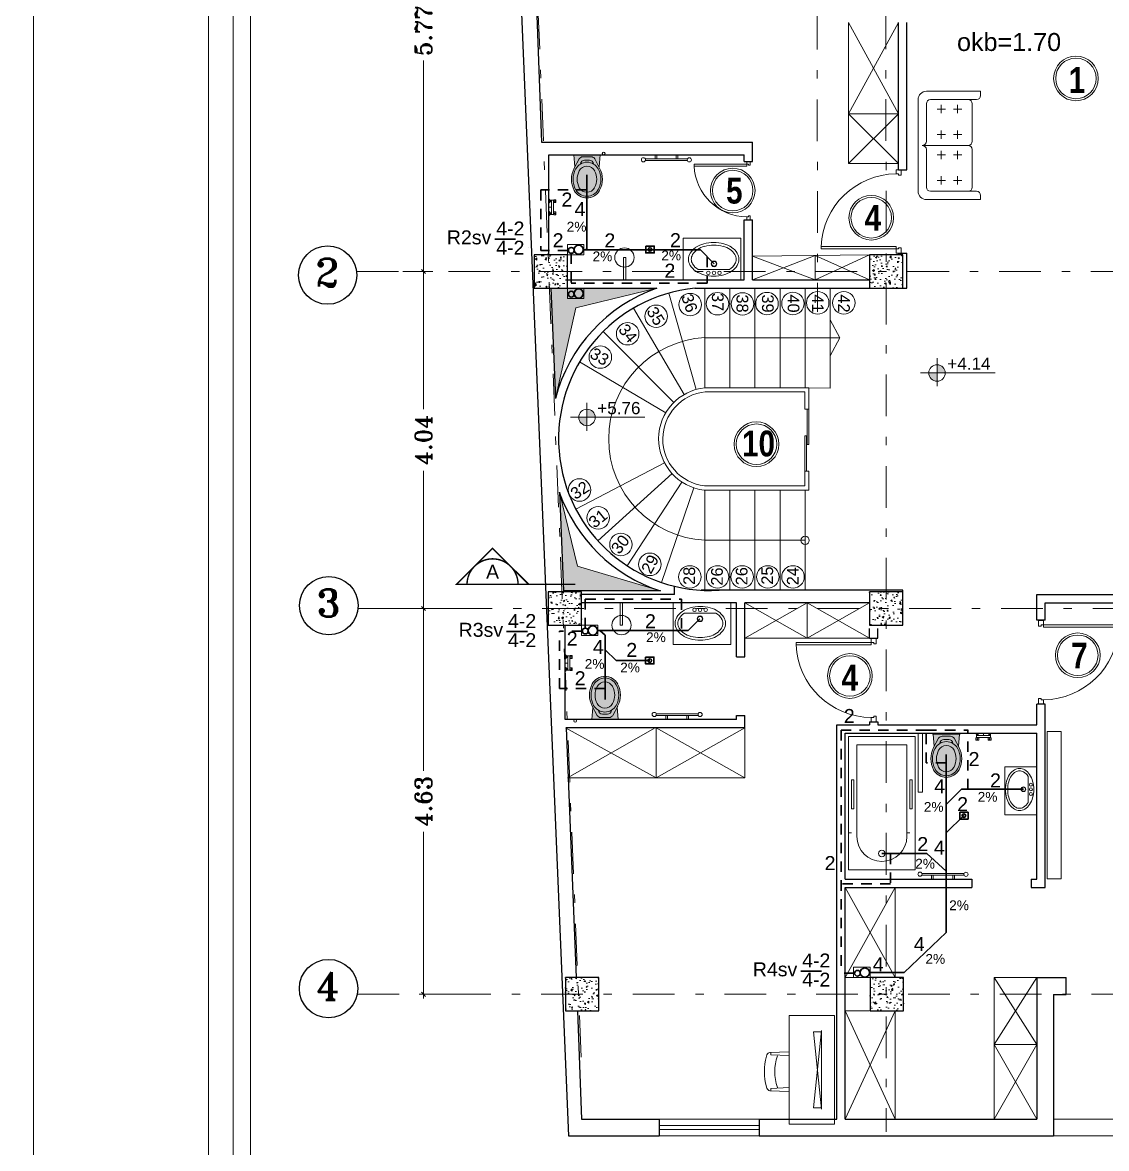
# Model space of a CAD drawing. Header units: inches. Extents: x 0 to 535, y -174 to 989.
# Drawn here: x 402.07 to 415.07, y -14.47 to -0.97 of the extents above; entities that cross this region are included whole.
import ezdxf
from ezdxf.enums import TextEntityAlignment as Align

# ---------------------------------------------------------------- set-up
doc = ezdxf.new("R2010")
doc.units = ezdxf.units.IN
doc.header["$MEASUREMENT"] = 0
for name, pattern in [('DASHDOT', [1, 0.5, -0.25, 0, -0.25]), ('DASHDOT2', [0.5, 0.25, -0.125, 0, -0.125]), ('HIDDEN2', [0.1875, 0.125, -0.0625])]:
    doc.linetypes.add(name, pattern=pattern)
for name, color, linetype, lineweight in [('1', 1, 'Continuous', 9), ('AB', 1, 'DASHDOT2', 30), ('ax', 8, 'Continuous', 5), ('Bath', 7, 'Continuous', 5), ('beton sabok', 9, 'Continuous', 5), ('dimension', 21, 'Continuous', 9), ('door', 1, 'Continuous', 5), ('FAZELAB', 1, 'Continuous', 30), ('FER', 20, 'Continuous', 9), ('font', 253, 'Continuous', 9), ('FUR', 252, 'Continuous', 5), ('Furniture', 175, 'Continuous', 5), ('kadr02$0$AEOCLG', 4, 'Continuous', 9), ('w.c', 7, 'Continuous', 5), ('wall', 51, 'Continuous', 25), ('window', 152, 'Continuous', 5)]:
    doc.layers.add(name, color=color, linetype=linetype, lineweight=lineweight)
doc.layers.add('nazok kari', color=43, linetype='Continuous')
doc.layers.add('Section', color=3, linetype='Continuous')
doc.styles.add('amir text b', font='swisscbo.ttf')
doc.styles.add('arial', font='arial.ttf')
doc.styles.add('ROMANT', font='romant')
doc.styles.get("Standard").update_dxf_attribs({"font": 'arial.ttf'})
doc.dimstyles.new('STANDARD$0', dxfattribs={"dimtxt": 0.2, "dimasz": 0.05, "dimexe": 0.05, "dimexo": 0.05, "dimgap": 0.05, "dimtad": 0, "dimzin": 0, "dimdsep": 46, "dimtxsty": 'ROMANT', "dimblk": 'OBLIQUE', "dimcen": 0, "dimdle": 0.05, "dimclrd": 256, "dimclre": 256, "dimclrt": 256, "dimadec": 0, "dimazin": 0, "dimtfac": 1, "dimtix": 1, "dimtofl": 0, "dimtmove": 1, "dimatfit": 3, "dimldrblk": 'OBLIQUE', "dimfxl": 1, "dimtolj": 1, "dimtzin": 0, "dimlwd": -1, "dimlwe": -1, "dimarcsym": 1})

# ---------------------------------------------------------------- blocks, each defined once
blk = doc.blocks.new('sofa26')
at = {"layer": 'Furniture'}
for p, q in [((-0.6, 0.55), (-0.6, -0.1)), ((0.6, 0.65), (-0.5, 0.65)), ((-0.45, 0.55), (0, 0.55)), ((0.05, 0.05), (0.05, 0.6)), ((0.1, 0.55), (0.55, 0.55)), ((0.7, -0.1), (0.7, 0.55)), ((-0.5, -0.05), (-0.5, 0.5)), ((-0.369, 0.421), (-0.369, 0.322)), ((-0.064, 0.421), (-0.064, 0.322)), ((0.181, 0.421), (0.181, 0.322)), ((0.486, 0.421), (0.486, 0.322)), ((0.6, 0.5), (0.6, -0.05)), ((-0.419, 0.372), (-0.319, 0.372)), ((-0.113, 0.372), (-0.014, 0.372)), ((0.131, 0.372), (0.231, 0.372)), ((0.437, 0.372), (0.536, 0.372)), ((-0.419, 0.176), (-0.319, 0.176)), ((-0.369, 0.226), (-0.369, 0.127)), ((-0.113, 0.176), (-0.014, 0.176)), ((-0.064, 0.226), (-0.064, 0.127)), ((0.131, 0.176), (0.231, 0.176)), ((0.181, 0.226), (0.181, 0.127)), ((0.437, 0.176), (0.536, 0.176)), ((0.486, 0.226), (0.486, 0.127)), ((-0.45, 0), (0, 0)), ((0.1, 0), (0.55, 0)), ((-0.6, -0.1), (-0.55, -0.1)), ((0.65, -0.1), (0.7, -0.1))]:
    blk.add_line(p, q, dxfattribs=at)
for centre, radius, start, end in [((-0.5, 0.55), 0.1, 90, 180), ((-0.45, 0.5), 0.05, 90, 180), ((0, 0.6), 0.05, 270, 0), ((0.1, 0.6), 0.05, 180, 270), ((0.55, 0.5), 0.05, 0, 90), ((0.6, 0.55), 0.1, 0, 90), ((-0.45, 0.05), 0.05, 180, 270), ((0, 0.05), 0.05, 270, 0), ((0.1, 0.05), 0.05, 180, 270), ((0.55, 0.05), 0.05, 270, 0), ((-0.55, -0.05), 0.05, 270, 0), ((0.65, -0.05), 0.05, 180, 270)]:
    blk.add_arc(centre, radius, start, end, dxfattribs=at)
blk = doc.blocks.new('wc01')
at = {"layer": 'w.c'}
for p, q in [((-1.038, -0.5), (-1.038, 0)), ((-1.038, 0), (-0.347, 0)), ((-0.347, 0), (-0.347, -0.5)), ((-0.523, -0.126), (-0.9, -0.126)), ((-0.347, -0.5), (-1.038, -0.5))]:
    blk.add_line(p, q, dxfattribs=at)
for centre, radius in [((-0.781, -0.085), 0.0209), ((-0.714, -0.085), 0.0209), ((-0.647, -0.085), 0.0209), ((-0.715, -0.192), 0.0338), ((-0.715, -0.192), 0.0285)]:
    blk.add_circle(centre, radius, dxfattribs=at)
for centre, radius, start, end in [((-0.797, -0.295), 0.231, 123.8347, 148.2866), ((-0.797, -0.295), 0.199, 121.3767, 148.2866), ((-0.746, -0.372), 0.323, 105.5176, 123.8347), ((-0.712, -0.493), 0.449, 90, 105.5176), ((-0.712, -0.493), 0.449, 74.4824, 90), ((-0.678, -0.372), 0.323, 56.1653, 74.4824), ((-0.627, -0.295), 0.199, 31.7134, 58.6233), ((-0.627, -0.295), 0.231, 31.7134, 56.1653), ((-0.875, -0.247), 0.139, 148.2866, 180), ((-0.875, -0.247), 0.139, 180, 211.7134), ((-0.875, -0.247), 0.106, 148.2866, 180), ((-0.875, -0.247), 0.106, 180, 211.7134), ((-0.548, -0.247), 0.106, 360, 31.7134), ((-0.548, -0.247), 0.106, 328.2866, 0), ((-0.548, -0.247), 0.139, 360, 31.7134), ((-0.548, -0.247), 0.139, 328.2866, 360), ((-0.797, -0.198), 0.231, 211.7134, 236.1653), ((-0.797, -0.198), 0.199, 211.7134, 236.1653), ((-0.746, -0.122), 0.323, 236.1653, 254.4824), ((-0.746, -0.122), 0.291, 236.1653, 254.4824), ((-0.712, 0), 0.417, 254.4824, 270), ((-0.712, 0), 0.417, 270, 285.5176), ((-0.678, -0.122), 0.291, 285.5176, 303.8347), ((-0.678, -0.122), 0.323, 285.5176, 303.8347), ((-0.627, -0.198), 0.199, 303.8347, 328.2866), ((-0.627, -0.198), 0.231, 303.8347, 328.2866), ((-0.712, 0), 0.449, 254.4824, 270), ((-0.712, 0), 0.449, 270, 285.5176)]:
    blk.add_arc(centre, radius, start, end, dxfattribs=at)
blk = doc.blocks.new('we')
at = {"layer": 'Furniture', "true_color": 0xdbd2bd}
h = blk.add_hatch(color=254, dxfattribs=at)
h.dxf.hatch_style = 2
h.paths.add_polyline_path([(126.415, -299.619, 0.250522), (126.149, -299.619), (126.037, -299.678, 0.276719), (126.012, -299.72), (126.012, -299.822, 0.276719), (126.036, -299.864), (126.148, -299.924, 0.250522), (126.414, -299.924, 0.599332)])
h.paths.add_polyline_path([(126.157, -299.906, 0.250522), (126.405, -299.907, 0.599332), (126.405, -299.636, 0.250522), (126.158, -299.636, 0.599332)], flags=16)
h.paths.add_polyline_path([(126.382, -299.864, -0.250522), (126.18, -299.864, -0.599332), (126.18, -299.679, -0.250522), (126.383, -299.679, -0.599332)], flags=0)
h.paths.add_polyline_path([(126.18, -299.679, 0.599332), (126.18, -299.864, 0.250522), (126.382, -299.864, 0.599332), (126.383, -299.679, 0.250522)], flags=0)
h.paths.add_polyline_path([(126.012, -299.822), (126.012, -299.72, -0.276719), (126.037, -299.678), (126.134, -299.626), (125.989, -299.612), (125.988, -299.93), (126.134, -299.916), (126.036, -299.864, -0.276719)])
edge = h.paths.add_edge_path()
edge.add_line((125.988, -299.599), (125.988, -299.935))
edge.add_line((125.988, -299.935), (125.989, -299.606))
edge.add_arc((125.94, -299.606), 0.0484, 359.8872, 368.2762)
h = blk.add_hatch(color=254, dxfattribs=at)
h.dxf.hatch_style = 2
h.paths.add_polyline_path([(126.157, -299.906, 0.250522), (126.405, -299.907, 0.599332), (126.405, -299.636, 0.250522), (126.158, -299.636, 0.599332)])
h.paths.add_polyline_path([(126.18, -299.679, -0.250522), (126.383, -299.679, -0.599332), (126.382, -299.864, -0.250522), (126.18, -299.864, -0.599332)], flags=16)
h.paths.add_polyline_path([(126.18, -299.679, 0.599332), (126.18, -299.864, 0.250522), (126.382, -299.864, 0.599332), (126.383, -299.679, 0.250522)], flags=16)
at = {"layer": 'Furniture'}
for p, q in [((125.988, -299.936), (125.989, -299.606)), ((126.134, -299.626), (125.989, -299.612)), ((126.037, -299.678), (126.149, -299.619)), ((126.012, -299.822), (126.012, -299.72)), ((126.051, -299.8), (126.051, -299.742)), ((126.134, -299.916), (125.988, -299.93)), ((126.036, -299.864), (126.148, -299.924))]:
    blk.add_line(p, q, dxfattribs=at)
for centre, radius, start, end in [((126.23, -299.771), 0.153, 118.016, 241.7584), ((126.281, -299.868), 0.282, 61.7584, 118.016), ((126.281, -299.868), 0.263, 61.7584, 118.016), ((126.281, -299.868), 0.214, 61.7584, 118.016), ((126.333, -299.772), 0.153, 298.016, 61.7584), ((126.333, -299.772), 0.173, 298.016, 61.7584), ((126.059, -299.72), 0.0469, 118.016, 179.8872), ((126.1, -299.742), 0.0484, 92.8645, 179.8872), ((126.23, -299.771), 0.105, 118.016, 241.7584), ((126.333, -299.772), 0.105, 298.016, 61.7584), ((126.059, -299.822), 0.0469, 179.8872, 241.7584), ((126.1, -299.8), 0.0484, 179.8872, 266.9099), ((126.282, -299.675), 0.282, 241.7584, 298.016), ((126.282, -299.675), 0.263, 241.7584, 298.016), ((126.282, -299.675), 0.214, 241.7584, 298.016)]:
    blk.add_arc(centre, radius, start, end, dxfattribs=at)
blk = doc.blocks.new('wqw')
at = {"layer": 'Furniture'}
for p, q in [((158.442, 123.704), (158.425, 123.699)), ((158.81, 123.704), (158.826, 123.699)), ((158.397, 123.663), (158.387, 123.431)), ((158.423, 123.651), (158.399, 123.651)), ((158.424, 123.65), (158.434, 123.431)), ((158.828, 123.65), (158.818, 123.431)), ((158.829, 123.651), (158.856, 123.651)), ((158.855, 123.663), (158.865, 123.431)), ((157.997, 123.431), (157.997, 122.889)), ((159.299, 123.431), (157.997, 123.431)), ((159.299, 123.431), (159.299, 122.889)), ((159.299, 122.889), (157.997, 122.889))]:
    blk.add_line(p, q, dxfattribs=at)
for points in [[(159.104, 123.141), (159.104, 123.046), (158.176, 123.046), (158.176, 123.046)], [(158.192, 123.141), (158.192, 123.046), (159.12, 123.046), (159.12, 123.046)]]:
    blk.add_lwpolyline(points, close=True, dxfattribs=at)
for centre, radius, start, end in [((158.437, 123.661), 0.0398, 106.4199, 177.4596), ((158.626, 123.041), 0.688, 74.4748, 105.5252), ((158.815, 123.661), 0.0398, 2.5404, 73.5801), ((158.423, 123.65), 0.000994, 2.5404, 90), ((158.626, 123.006), 0.598, 71.5812, 108.4188), ((158.829, 123.65), 0.000994, 90, 177.4596)]:
    blk.add_arc(centre, radius, start, end, dxfattribs=at)
blk = doc.blocks.new('DR_D01')
for p, q in [((-0.45, 0.93), (-0.42, 0.93)), ((-0.45, 0.03), (-0.45, 0.93)), ((-0.42, 0.03), (-0.42, 0.93)), ((-0.5, 0.03), (-0.42, 0.03)), ((-0.5, 0.03), (-0.5, -0.03)), ((-0.45, 0.03), (-0.45, 0)), ((-0.45, 0), (-0.435, 0)), ((-0.435, 0), (-0.435, -0.03)), ((0.435, 0), (0.435, -0.03)), ((0.45, 0), (0.435, 0)), ((0.45, 0.03), (0.45, 0)), ((0.5, 0.03), (0.45, 0.03)), ((0.5, -0.03), (0.5, 0.03)), ((-0.435, -0.03), (-0.5, -0.03)), ((0.435, -0.03), (0.5, -0.03))]:
    blk.add_line(p, q)
blk.add_arc((-0.46, 0.021), 0.91, 0.5915, 87.4664)
blk = doc.blocks.new('WD_WIN4')
for p, q in [((-0.5, 0.5), (0.5, 0.5)), ((-0.5, 0.12), (0.5, 0.12)), ((-0.5, -0.12), (0.5, -0.12)), ((-0.5, -0.5), (0.5, -0.5))]:
    blk.add_line(p, q)
blk = doc.blocks.new('nx')
at = {"layer": 'FUR'}
for p, q in [((928.105, 733.08), (928.61, 733.08)), ((928.105, 733.06), (928.609, 733.06)), ((928.221, 733.13), (928.221, 733.08)), ((928.241, 733.13), (928.241, 733.08)), ((928.474, 733.13), (928.474, 733.08)), ((928.494, 733.13), (928.494, 733.08))]:
    blk.add_line(p, q, dxfattribs=at)
for centre in [(928.082, 733.07), (928.632, 733.069)]:
    blk.add_circle(centre, 0.025, dxfattribs=at)
blk = doc.blocks.new('bath14')
at = {"layer": 'Bath'}
for p, q in [((-1.6, 0), (-1.6, -0.8)), ((0, 0), (-1.6, 0)), ((0, 0), (0, -0.8)), ((-0.1, -0.1), (-1.2, -0.1)), ((-0.87, -0.065), (-0.87, -0.035)), ((-0.52, -0.035), (-0.87, -0.035)), ((-0.52, -0.065), (-0.87, -0.065)), ((-0.52, -0.065), (-0.52, -0.035)), ((-0.1, -0.1), (-0.1, -0.7)), ((0, -0.8), (-1.6, -0.8)), ((-0.1, -0.7), (-1.2, -0.7)), ((-0.52, -0.735), (-0.87, -0.735)), ((-0.87, -0.735), (-0.87, -0.765)), ((-0.52, -0.765), (-0.87, -0.765)), ((-0.52, -0.735), (-0.52, -0.765))]:
    blk.add_line(p, q, dxfattribs=at)
blk.add_circle((-1.405, -0.4), 0.04, dxfattribs=at)
blk.add_arc((-1.2, -0.4), 0.3, 90, 270, dxfattribs=at)
blk = doc.blocks.new('A$C7BB53FAB')
at = {"layer": 'FER'}
for p, q in [((-0.065, 0.151), (-0.079, 0.156)), ((-0.079, 0.141), (-0.065, 0.146)), ((-0.049, 0.157), (-0.052, 0.157)), ((-0.049, 0.14), (-0.052, 0.14)), ((-0.022, 0.157), (-0.024, 0.157)), ((-0.022, 0.142), (-0.024, 0.142)), ((-0.022, 0.141), (-0.022, 0.159)), ((-0.01, 0.16), (-0.02, 0.16)), ((-0.01, 0.155), (-0.02, 0.155)), ((-0.01, 0.145), (-0.02, 0.145)), ((-0.01, 0.14), (-0.02, 0.14)), ((-0.009, 0.157), (-0.002, 0.171)), ((-0.009, 0.141), (-0.009, 0.159)), ((-0.009, 0.142), (-0.002, 0.129)), ((0, 0.172), (0.005, 0.172)), ((0, 0.127), (0, 0.172)), ((-0.079, 0.009), (-0.065, 0.004)), ((-0.049, 0.01), (-0.052, 0.01)), ((-0.024, 0.075), (0.005, 0.075)), ((-0.022, 0.007), (-0.024, 0.007)), ((-0.022, 0.009), (-0.022, -0.009)), ((-0.01, 0.01), (-0.02, 0.01)), ((-0.01, 0.005), (-0.02, 0.005)), ((-0.009, 0.007), (-0.002, 0.021)), ((-0.009, 0.009), (-0.009, -0.009)), ((0, 0.127), (0.005, 0.127)), ((0, 0.023), (0.005, 0.023)), ((0, 0.023), (0, -0.023)), ((-0.065, -0.001), (-0.079, -0.006)), ((-0.049, -0.007), (-0.052, -0.007)), ((-0.022, -0.007), (-0.024, -0.007)), ((-0.01, -0.005), (-0.02, -0.005)), ((-0.01, -0.01), (-0.02, -0.01)), ((-0.009, -0.007), (-0.002, -0.021)), ((0, -0.023), (0.005, -0.023))]:
    blk.add_line(p, q, dxfattribs=at)
for points in [[(-0.053, 0.166, -0.414214), (-0.052, 0.165), (-0.052, 0.132, -0.414214), (-0.053, 0.131), (-0.078, 0.131, -0.414214), (-0.079, 0.132), (-0.079, 0.165, -0.414214), (-0.078, 0.166)], [(-0.024, 0.159, 0.414214), (-0.025, 0.16), (-0.048, 0.16, 0.414214), (-0.049, 0.159), (-0.049, -0.009, 0.414214), (-0.048, -0.01), (-0.025, -0.01, 0.414214), (-0.024, -0.009)], [(-0.078, 0.019), (-0.053, 0.019, -0.414214), (-0.052, 0.017), (-0.052, -0.015, -0.414214), (-0.053, -0.016), (-0.078, -0.016, -0.414214), (-0.079, -0.015), (-0.079, 0.017, -0.414214)]]:
    blk.add_lwpolyline(points, format="xyb", close=True, dxfattribs=at)
for centre, radius, start, end in [((-0.066, 0.149), 0.0025, 290.556, 69.444), ((-0.02, 0.159), 0.00125, 90, 180), ((-0.02, 0.156), 0.00125, 180, 270), ((-0.02, 0.154), 0.00125, 90, 180), ((-0.02, 0.146), 0.00125, 180, 270), ((-0.02, 0.144), 0.00125, 90, 180), ((-0.02, 0.141), 0.00125, 180, 270), ((-0.01, 0.159), 0.00125, 0, 90), ((-0.01, 0.156), 0.00125, 270, 0), ((-0.01, 0.154), 0.00125, 0, 90), ((-0.01, 0.146), 0.00125, 270, 0), ((-0.01, 0.144), 0.00125, 0, 90), ((-0.01, 0.141), 0.00125, 270, 0), ((0, 0.17), 0.0025, 90, 153.4349), ((-0.066, 0.001), 0.0025, 290.556, 69.444), ((-0.02, 0.009), 0.00125, 90, 180), ((-0.02, 0.006), 0.00125, 180, 270), ((-0.02, 0.004), 0.00125, 90, 180), ((-0.01, 0.009), 0.00125, 0, 90), ((-0.01, 0.006), 0.00125, 270, 0), ((-0.01, 0.004), 0.00125, 0, 90), ((0, 0.13), 0.0025, 206.5651, 270), ((0, 0.02), 0.0025, 90, 153.4349), ((-0.02, -0.004), 0.00125, 180, 270), ((-0.02, -0.006), 0.00125, 90, 180), ((-0.02, -0.009), 0.00125, 180, 270), ((-0.01, -0.004), 0.00125, 270, 0), ((-0.01, -0.006), 0.00125, 0, 90), ((-0.01, -0.009), 0.00125, 270, 0), ((0, -0.02), 0.0025, 206.5651, 270)]:
    blk.add_arc(centre, radius, start, end, dxfattribs=at)
blk = doc.blocks.new('wc011')
at = {"layer": 'w.c'}
for p, q in [((-1.038, -0.457), (-1.038, 0)), ((-1.038, 0), (-0.347, 0)), ((-0.347, 0), (-0.347, -0.457)), ((-0.523, -0.126), (-0.9, -0.126)), ((-0.347, -0.457), (-1.038, -0.457))]:
    blk.add_line(p, q, dxfattribs=at)
for centre, radius in [((-0.781, -0.085), 0.0209), ((-0.715, -0.192), 0.0338), ((-0.714, -0.085), 0.0209), ((-0.647, -0.085), 0.0209), ((-0.715, -0.192), 0.0285)]:
    blk.add_circle(centre, radius, dxfattribs=at)
for centre, radius, start, end in [((-0.797, -0.295), 0.231, 123.8347, 148.2866), ((-0.797, -0.295), 0.199, 121.3767, 148.2866), ((-0.746, -0.372), 0.323, 105.5176, 123.8347), ((-0.712, -0.493), 0.449, 90, 105.5176), ((-0.712, -0.493), 0.449, 74.4824, 90), ((-0.678, -0.372), 0.323, 56.1653, 74.4824), ((-0.627, -0.295), 0.199, 31.7134, 58.6233), ((-0.627, -0.295), 0.231, 31.7134, 56.1653), ((-0.875, -0.247), 0.139, 148.2866, 180), ((-0.875, -0.247), 0.139, 180, 211.7134), ((-0.797, -0.198), 0.231, 211.7134, 236.1653), ((-0.875, -0.247), 0.106, 148.2866, 180), ((-0.875, -0.247), 0.106, 180, 211.7134), ((-0.797, -0.198), 0.199, 211.7134, 236.1653), ((-0.627, -0.198), 0.199, 303.8347, 328.2866), ((-0.627, -0.198), 0.231, 303.8347, 328.2866), ((-0.548, -0.247), 0.106, 360, 31.7134), ((-0.548, -0.247), 0.106, 328.2866, 0), ((-0.548, -0.247), 0.139, 360, 31.7134), ((-0.548, -0.247), 0.139, 328.2866, 360), ((-0.746, -0.122), 0.323, 236.1653, 254.4824), ((-0.746, -0.122), 0.291, 236.1653, 254.4824), ((-0.712, 0), 0.449, 254.4824, 270), ((-0.712, 0), 0.417, 254.4824, 270), ((-0.712, 0), 0.417, 270, 285.5176), ((-0.712, 0), 0.449, 270, 285.5176), ((-0.678, -0.122), 0.291, 285.5176, 303.8347), ((-0.678, -0.122), 0.323, 285.5176, 303.8347)]:
    blk.add_arc(centre, radius, start, end, dxfattribs=at)
blk = doc.blocks.new('beton')
at = {"layer": 'beton sabok'}
h = blk.add_hatch(dxfattribs=at)
h.set_pattern_fill('AR-CONC', color=256, scale=0.022857, angle=45)
h.set_pattern_definition([(95, (46.01481, 18.04323), (0.126069028, 0.105784475), [0.017142857, -0.18857143]), (40, (46.01481, 18.04323), (-0.14399821, 0.099147006), [0.013714286, -0.150857143]), (145.451444, (46.02532, 18.05205), (-0.01792918, 0.20493148), [0.014569187, -0.160261054]), (91.1842, (45.98248, 18.07555), (0.1992442, 0.14574029), [0.02571429, -0.28285714]), (141.635635, (45.9991, 18.0877), (-0.00637716, 0.30850552), [0.02185379, -0.24039172]), (36.184164, (45.98248, 18.07555), (-0.00637716, 0.30850552), [0.02057143, -0.22628571]), (66, (46.00673, 18.08364), (0.161547788, 0.03140171), [0.017142857, -0.18857143]), (11, (46.00673, 18.08364), (-0.07787625, 0.156527642), [0.013714286, -0.150857143]), (116.451445, (46.02019, 18.08625), (0.083671537, 0.18792935), [0.014569186, -0.160261054]), (82.5, (46.01481, 18.04323), (-0.0518384424, 0.055769101), [0, -0.149028571, 0, -0.153142857, 0, -0.151428571]), (52.5, (46.01481, 18.04323), (-0.021228101, 0.106265017), [0, -0.087314286, 0, -0.1456, 0, -0.057714286]), (12.5, (45.97877, 18.00719), (0.0899241525, 0.082633317), [0, -0.057142857, 0, -0.178285714, 0, -0.236571429]), (2.5, (45.9626, 17.99103), (0.07807771, 0.110436527), [0, -0.074285714, 0, -0.1184, 0, -0.168])])
h.paths.add_polyline_path([(326.844, 567.847), (327.244, 567.847), (327.244, 568.247), (326.844, 568.247)])
at = {"layer": 'wall'}
blk.add_lwpolyline([(327.244, 568.247), (327.244, 567.847), (326.844, 567.847), (326.844, 568.247)], close=True, dxfattribs=at)
blk = doc.blocks.new('_Oblique')
at = {"color": 0, "linetype": 'ByBlock', "lineweight": -2}
blk.add_line((-0.5, -0.5), (0.5, 0.5), dxfattribs=at)
blk = doc.blocks.new('*D167')
at = {"layer": 'Defpoints', "color": 0, "transparency": 16777216}
for p in [(32.954, 38.09), (32.763, 32.316), (32.926, 32.316)]:
    blk.add_point(p, dxfattribs=at)
at = {"layer": 'dimension', "transparency": 16777216}
for p, q in [((32.904, 38.09), (32.713, 38.09)), ((32.763, 38.14), (32.763, 35.563)), ((32.763, 32.266), (32.763, 34.844)), ((32.876, 32.316), (32.713, 32.316))]:
    blk.add_line(p, q, dxfattribs=at)
at = {"layer": 'dimension', "transparency": 16777216, "xscale": 0.05, "yscale": 0.05, "zscale": 0.05}
for p, rotation in [((32.763, 38.09), 90), ((32.763, 32.316), 270)]:
    blk.add_blockref('_Oblique', p, dxfattribs=dict(at, rotation=rotation))
at = {"layer": 'dimension', "transparency": 16777216, "insert": (32.763, 35.203), "char_height": 0.2, "attachment_point": 5, "rotation": 90, "style": 'ROMANT'}
blk.add_mtext('\\A1;5.77', dxfattribs=at)
blk = doc.blocks.new('*D168')
at = {"layer": 'Defpoints', "color": 0, "transparency": 16777216}
for p in [(32.467, 32.316), (32.406, 28.274), (32.763, 28.274)]:
    blk.add_point(p, dxfattribs=at)
at = {"layer": 'dimension', "transparency": 16777216}
for p, q in [((32.517, 32.316), (32.813, 32.316)), ((32.763, 32.366), (32.763, 30.664)), ((32.763, 28.224), (32.763, 29.926)), ((32.456, 28.274), (32.813, 28.274))]:
    blk.add_line(p, q, dxfattribs=at)
at = {"layer": 'dimension', "transparency": 16777216, "xscale": 0.05, "yscale": 0.05, "zscale": 0.05}
for p, rotation in [((32.763, 32.316), 90), ((32.763, 28.274), 270)]:
    blk.add_blockref('_Oblique', p, dxfattribs=dict(at, rotation=rotation))
at = {"layer": 'dimension', "transparency": 16777216, "insert": (32.763, 30.295), "char_height": 0.2, "attachment_point": 5, "rotation": 90, "style": 'ROMANT'}
blk.add_mtext('\\A1;4.04', dxfattribs=at)
blk = doc.blocks.new('*D169')
at = {"layer": 'Defpoints', "color": 0, "transparency": 16777216}
for p in [(33.172, 28.274), (32.763, 23.647), (33.172, 23.647)]:
    blk.add_point(p, dxfattribs=at)
at = {"layer": 'dimension', "transparency": 16777216}
for p, q in [((33.122, 28.274), (32.713, 28.274)), ((32.763, 28.324), (32.763, 26.325)), ((32.763, 23.597), (32.763, 25.596)), ((33.122, 23.647), (32.713, 23.647))]:
    blk.add_line(p, q, dxfattribs=at)
at = {"layer": 'dimension', "transparency": 16777216, "xscale": 0.05, "yscale": 0.05, "zscale": 0.05}
for p, rotation in [((32.763, 28.274), 90), ((32.763, 23.647), 270)]:
    blk.add_blockref('_Oblique', p, dxfattribs=dict(at, rotation=rotation))
at = {"layer": 'dimension', "transparency": 16777216, "insert": (32.763, 25.961), "char_height": 0.2, "attachment_point": 5, "rotation": 90, "style": 'ROMANT'}
blk.add_mtext('\\A1;4.63', dxfattribs=at)
blk = doc.blocks.new('fgh')
at = {"layer": 'ax', "color": 67, "linetype": 'DASHDOT', "true_color": 0x727430}
for p, q in [((33.955, 39.879), (34.66, 22.701)), ((37.48, 39.879), (37.486, 31.832)), ((38.306, 39.881), (38.311, 21.997)), ((31.964, 32.316), (46.654, 32.316)), ((31.987, 28.274), (46.207, 28.274)), ((31.972, 23.647), (46.6, 23.647))]:
    blk.add_line(p, q, dxfattribs=at)
at = {"layer": 'dimension', "lineweight": -3}
for centre in [(31.614, 32.272), (31.628, 28.308), (31.625, 23.715)]:
    blk.add_circle(centre, 0.35, dxfattribs=at)
at = {"xscale": -1}
for p in [(361.334, -535.73), (365.352, -535.731), (361.503, -539.773), (365.353, -539.773), (361.709, -544.399), (365.361, -544.4)]:
    blk.add_blockref('beton', p, dxfattribs=at)
at = {"layer": 'dimension', "lineweight": -3, "style": 'ROMANT'}
for s, p in [('2', (31.466, 32.136)), ('3', (31.48, 28.172)), ('4', (31.476, 23.579))]:
    blk.add_text(s, height=0.334, dxfattribs=at).set_placement(p)
at = {"layer": 'dimension'}
for base, p1, p2, picture, middle in [((32.763, 32.316), (32.954, 38.09), (32.926, 32.316), '*D167', (32.763, 35.203)), ((32.763, 28.274), (32.467, 32.316), (32.406, 28.274), '*D168', (32.763, 30.295)), ((32.763, 23.647), (33.172, 28.274), (33.172, 23.647), '*D169', (32.763, 25.961))]:
    dim = blk.add_linear_dim(base=base, p1=p1, p2=p2, angle=90, dimstyle='STANDARD$0', dxfattribs=at)
    dim.commit()
    dim.dimension.update_dxf_attribs({"geometry": picture, "text_midpoint": middle})

msp = doc.modelspace()

# ---------------------------------------------------------------- hatches: boundary and pattern name
at = {"layer": '1'}
h = msp.add_hatch(color=256, dxfattribs=at)
h.dxf.hatch_style = 1
h.paths.add_polyline_path([(409.678, -4.156), (408.411, -4.156), (408.465, -5.466), (408.706, -4.39)])
h = msp.add_hatch(color=256, dxfattribs=at)
h.dxf.hatch_style = 1
h.paths.add_polyline_path([(408.726, -7.491), (408.657, -7.208), (408.537, -7.208), (408.56, -7.787), (409.72, -7.787)])
h.paths.add_polyline_path([(408.512, -6.617), (408.537, -7.208), (408.657, -7.208)])
at = {"layer": 'font'}
h = msp.add_hatch(color=256, dxfattribs=at)
h.dxf.hatch_style = 1
h.paths.add_polyline_path([(413.136, -5.171, 0.413571), (413.035, -5.074), (413.035, -5.171)])
h.paths.add_polyline_path([(413.035, -5.272), (413.035, -5.171), (412.938, -5.171, 0.004741), (412.938, -5.173, 0.409311)])
h = msp.add_hatch(color=256, dxfattribs=at)
h.dxf.hatch_style = 1
h.paths.add_polyline_path([(408.939, -5.704, 0.413571), (408.838, -5.607), (408.838, -5.704)])
h.paths.add_polyline_path([(408.838, -5.805), (408.838, -5.704), (408.741, -5.704, 0.004741), (408.741, -5.706, 0.409311)])

# ---------------------------------------------------------------- linework, layer by layer
at = {"layer": '1'}
for p, q in [((409.678, -4.156), (408.706, -4.39)), ((408.706, -4.39), (408.462, -5.478)), ((408.509, -6.602), (408.726, -7.491)), ((408.726, -7.491), (409.72, -7.787))]:
    msp.add_line(p, q, dxfattribs=at)
for points in [[(412.336, -24.327), (425.043, -24.327), (425.043, 4.849), (404.599, 4.849), (404.599, -24.327), (412.336, -24.327)], [(424.838, -22.616), (424.838, 4.644), (404.805, 4.644), (404.805, -22.616)]]:
    msp.add_lwpolyline(points, dxfattribs=at)
at = {"layer": 'AB', "color": 1, "linetype": 'DASHDOT2', "lineweight": 30}
for p, q in [((407.735, -3.568), (408.087, -3.568)), ((407.877, -8.275), (408.228, -8.275)), ((411.403, -12.347), (411.755, -12.347))]:
    msp.add_line(p, q, dxfattribs=at)
at = {"layer": 'AB', "color": 1, "linetype": 'Continuous', "lineweight": 30}
for points in [[(409.545, -3.651), (409.646, -3.651), (409.646, -3.733), (409.545, -3.733)], [(409.542, -8.581), (409.643, -8.581), (409.643, -8.663), (409.542, -8.663)], [(413.309, -10.441), (413.409, -10.441), (413.409, -10.523), (413.309, -10.523)]]:
    msp.add_lwpolyline(points, close=True, dxfattribs=at)
for centre in [(409.595, -3.692), (409.593, -8.622), (413.359, -10.482)]:
    msp.add_circle(centre, 0.0217, dxfattribs=at)
at = {"layer": 'Bath'}
for p, q in [((412.01, -10.69), (411.98, -10.69)), ((412.68, -10.69), (412.71, -10.69))]:
    msp.add_line(p, q, dxfattribs=at)
at = {"layer": 'dimension'}
for p, q in [((410.256, -5.35), (411.501, -5.35)), ((410.256, -5.4), (411.451, -5.4)), ((411.451, -5.4), (411.451, -5.606)), ((411.501, -5.35), (411.501, -5.606)), ((411.451, -5.606), (411.501, -5.606)), ((411.451, -6.351), (411.451, -6.528)), ((411.451, -6.351), (411.501, -6.351)), ((411.501, -6.351), (411.501, -6.578)), ((410.247, -6.528), (411.451, -6.528)), ((410.247, -6.578), (411.501, -6.578))]:
    msp.add_line(p, q, dxfattribs=at)
for points in [[(411.501, -5.606), (411.481, -5.606), (411.481, -6.031), (411.501, -6.031)], [(411.471, -5.926), (411.451, -5.926), (411.451, -6.351), (411.471, -6.351)], [(412.811, -9.491), (412.861, -9.491), (412.861, -10.202), (412.811, -10.202)]]:
    msp.add_lwpolyline(points, close=True, dxfattribs=at)
for centre in [(410.076, -4.353), (410.404, -4.342), (410.704, -4.345), (410.998, -4.341), (411.309, -4.339), (411.606, -4.331), (411.92, -4.331), (409.67, -4.493), (409.328, -4.702), (409, -4.982), (408.751, -6.576), (408.975, -6.911), (409.247, -7.23), (409.594, -7.468), (410.073, -7.619), (410.406, -7.619), (410.7, -7.619), (411.008, -7.619), (411.31, -7.619)]:
    msp.add_circle(centre, 0.135, dxfattribs=at)
for radius in [0.618, 0.568]:
    msp.add_arc((410.317, -5.964), radius, 95.7288, 263.4217, dxfattribs=at)
for p in [(411.976, -2.065), (411.976, -2.66)]:
    msp.add_point(p, dxfattribs=at)
at = {"layer": 'door'}
for p, q in [((411.976, -2.66), (411.976, -0.97)), ((412.576, -2.065), (411.976, -0.97)), ((411.976, -2.065), (412.576, -0.97)), ((411.976, -2.065), (412.576, -2.065)), ((412.576, -2.66), (411.976, -2.065)), ((411.976, -2.66), (412.576, -2.065)), ((411.976, -2.66), (412.576, -2.66)), ((412.226, -3.755), (410.826, -3.77)), ((411.577, -3.762), (410.826, -4.056)), ((411.577, -4.055), (410.826, -3.77)), ((411.577, -4.055), (412.226, -3.755)), ((411.577, -3.762), (411.577, -4.055)), ((412.226, -4.055), (411.577, -3.762)), ((410.254, -4.156), (410.254, -5.353)), ((410.554, -4.156), (410.554, -5.353)), ((410.854, -4.156), (410.854, -5.353)), ((411.154, -4.152), (411.154, -5.353)), ((411.454, -4.152), (411.454, -5.353)), ((411.754, -4.152), (411.754, -5.353)), ((410.149, -5.37), (409.822, -4.216)), ((410.005, -5.431), (409.398, -4.396)), ((411.872, -4.752), (411.754, -4.536)), ((409.881, -5.527), (409.034, -4.677)), ((411.754, -4.752), (410.254, -4.752)), ((411.754, -4.752), (411.872, -4.752)), ((411.872, -4.752), (411.754, -4.968)), ((409.785, -5.65), (408.752, -5.041)), ((411.501, -5.35), (411.754, -5.353)), ((409.77, -6.251), (408.707, -6.808)), ((409.86, -6.379), (408.97, -7.185)), ((409.978, -6.481), (409.32, -7.484)), ((410.119, -6.549), (409.734, -7.686)), ((410.254, -6.578), (410.254, -7.779)), ((410.554, -6.578), (410.554, -7.779)), ((410.854, -6.578), (410.854, -7.779)), ((411.154, -6.578), (411.154, -7.779)), ((411.454, -6.578), (411.454, -7.779)), ((411.454, -7.178), (410.254, -7.178)), ((410.734, -8.355), (411.48, -7.929)), ((411.48, -8.355), (410.734, -7.929)), ((411.48, -8.355), (411.48, -7.929)), ((411.48, -7.929), (412.227, -8.355)), ((412.227, -7.929), (411.48, -8.355)), ((412.227, -8.355), (410.734, -8.355)), ((409.67, -10.029), (408.584, -9.429)), ((408.606, -10.029), (409.659, -9.429)), ((409.67, -10.029), (409.67, -9.429)), ((409.67, -9.429), (410.734, -10.029)), ((410.734, -9.429), (409.67, -10.029)), ((410.734, -9.429), (410.734, -10.029)), ((410.734, -10.029), (408.606, -10.029)), ((411.934, -12.424), (412.534, -11.345)), ((412.534, -12.424), (411.934, -11.345)), ((412.534, -12.424), (412.534, -11.345)), ((412.228, -12.424), (411.934, -12.424)), ((413.723, -12.425), (413.723, -14.124)), ((414.233, -12.425), (413.723, -12.425)), ((413.723, -13.225), (414.233, -12.425)), ((413.723, -12.425), (414.233, -13.225)), ((411.934, -12.824), (412.534, -14.124)), ((411.934, -14.124), (412.534, -12.824)), ((412.228, -12.824), (411.934, -12.824)), ((412.534, -14.124), (412.534, -12.824)), ((413.723, -13.225), (414.233, -13.225)), ((414.233, -13.225), (413.723, -14.124)), ((413.723, -13.225), (414.233, -14.124)), ((414.433, -14.124), (419.029, -14.124)), ((414.433, -14.324), (419.029, -14.324))]:
    msp.add_line(p, q, dxfattribs=at)
msp.add_circle((411.454, -7.18), 0.0508, dxfattribs=at)
msp.add_arc((410.317, -5.964), 1.217, 92.9468, 267.0532, dxfattribs=at)
at = {"layer": 'FAZELAB', "color": 1, "linetype": 'Continuous', "lineweight": 30}
for p, q in [((408.84, -2.798), (408.84, -3.681)), ((408.796, -3.694), (410.199, -3.694)), ((408.84, -3.681), (408.827, -3.694)), ((410.363, -3.865), (410.199, -3.694)), ((410.608, -3.694), (410.608, -3.694)), ((410.194, -8.12), (410.054, -8.261)), ((408.965, -8.261), (410.054, -8.261)), ((408.996, -8.261), (409.056, -8.318)), ((409.056, -9.087), (409.056, -8.318)), ((409.189, -8.622), (409.056, -8.493)), ((409.593, -8.622), (409.189, -8.622)), ((413.147, -9.747), (413.147, -11.883)), ((413.329, -10.166), (413.147, -10.347)), ((414.073, -10.166), (413.329, -10.166)), ((413.359, -10.482), (413.147, -10.689)), ((412.375, -10.937), (412.913, -10.937)), ((412.913, -10.937), (413.147, -11.149)), ((412.642, -12.364), (413.147, -11.883)), ((412.226, -12.364), (412.642, -12.364))]:
    msp.add_line(p, q, dxfattribs=at)
at = {"layer": 'FAZELAB', "color": 1, "linetype": 'HIDDEN2', "lineweight": 30}
for p, q in [((408.84, -2.978), (408.286, -2.978)), ((408.286, -2.978), (408.286, -3.702)), ((408.617, -3.702), (408.286, -3.702)), ((408.652, -3.737), (408.652, -4.094)), ((410.281, -3.779), (410.281, -4.094)), ((410.281, -4.094), (408.652, -4.094)), ((408.82, -8.234), (408.82, -7.887)), ((408.82, -7.887), (409.973, -7.887)), ((409.973, -7.887), (409.973, -8.261)), ((408.51, -8.957), (408.51, -8.268)), ((408.785, -8.268), (408.51, -8.268)), ((409.056, -8.957), (408.51, -8.957)), ((412.906, -9.457), (411.889, -9.457)), ((411.889, -9.457), (411.889, -12.372)), ((412.906, -9.85), (412.906, -9.457)), ((412.906, -9.457), (413.408, -9.457)), ((413.407, -10.166), (413.407, -9.457)), ((413.147, -9.85), (412.906, -9.85)), ((412.478, -10.937), (412.478, -11.301)), ((412.478, -11.301), (411.889, -11.301)), ((412.047, -12.372), (411.889, -12.372))]:
    msp.add_line(p, q, dxfattribs=at)
at = {"layer": 'FAZELAB', "color": 1, "linetype": 'Continuous', "lineweight": 20}
for points in [[(408.804, -3.63), (408.607, -3.63), (408.607, -3.754), (408.804, -3.754)], [(408.804, -4.156), (408.607, -4.156), (408.607, -4.28), (408.804, -4.28)], [(408.972, -8.197), (408.776, -8.197), (408.776, -8.32), (408.972, -8.32)], [(412.234, -12.3), (412.037, -12.3), (412.037, -12.424), (412.234, -12.424)]]:
    msp.add_lwpolyline(points, close=True, dxfattribs=at)
at = {"layer": 'FAZELAB', "color": 1, "linetype": 'Continuous', "lineweight": 30}
for centre, radius in [((408.741, -3.694), 0.055), ((408.652, -3.702), 0.0348), ((408.741, -4.22), 0.055), ((408.652, -4.228), 0.0348), ((408.82, -8.268), 0.0348), ((408.91, -8.261), 0.055), ((412.082, -12.372), 0.0348), ((412.171, -12.364), 0.055)]:
    msp.add_circle(centre, radius, dxfattribs=at)
at = {"layer": 'font'}
for p, q in [((413.037, -4.997), (413.037, -5.332)), ((413.732, -5.171), (412.838, -5.171)), ((408.84, -5.531), (408.84, -5.865)), ((409.535, -5.704), (408.641, -5.704))]:
    msp.add_line(p, q, dxfattribs=at)
for centre, radius in [((414.702, -1.64), 0.268), ((414.702, -1.64), 0.243), ((410.587, -2.985), 0.268), ((410.587, -2.985), 0.243), ((412.248, -3.311), 0.268), ((412.248, -3.311), 0.243), ((413.037, -5.173), 0.0988), ((408.84, -5.706), 0.0988), ((410.872, -6.027), 0.268), ((410.872, -6.027), 0.243), ((414.724, -8.559), 0.268), ((414.724, -8.559), 0.243), ((411.992, -8.807), 0.268), ((411.992, -8.807), 0.243)]:
    msp.add_circle(centre, radius, dxfattribs=at)
at = {"layer": 'FUR', "color": 7}
for centre, start, end in [((409.04, -2.54), 0, 180), ((409.04, -2.54), 180, 0), ((408.698, -9.345), 0, 180), ((408.698, -9.345), 180, 0)]:
    msp.add_arc(centre, 0.0166, start, end, dxfattribs=at)
at = {"layer": 'Furniture'}
msp.add_lwpolyline([(414.357, -9.471), (414.526, -9.471), (414.526, -11.239), (414.357, -11.239)], close=True, dxfattribs=at)
at = {"layer": 'kadr02$0$AEOCLG'}
for points in [[(402.203, 5.413), (381.203, 5.413), (381.203, -24.287), (402.203, -24.287)], [(425.302, 5.059), (404.302, 5.059), (404.302, -24.641), (425.302, -24.641)]]:
    msp.add_lwpolyline(points, close=True, dxfattribs=at)
at = {"layer": 'Section', "color": 251, "const_width": 0.0173}
msp.add_lwpolyline([(408.141, -7.708), (407.275, -7.708), (407.708, -7.275)], close=True, dxfattribs=at)
msp.add_lwpolyline([(408.014, -7.708, 1), (407.402, -7.708, 1)], format="xyb", dxfattribs=at)
msp.add_lwpolyline([(408.116, -7.708), (408.699, -7.708)], dxfattribs=at)
at = {"layer": 'w.c'}
for points in [[(409.278, -4.056), (409.278, -3.788), (409.307, -3.788), (409.307, -4.056)], [(409.266, -7.929), (409.266, -8.197), (409.236, -8.197), (409.236, -7.929)]]:
    msp.add_lwpolyline(points, close=True, dxfattribs=at)
for centre in [(409.289, -3.788), (409.254, -8.197)]:
    msp.add_circle(centre, 0.116, dxfattribs=at)
at = {"layer": 'wall'}
for p, q in [((407.933, 1.996), (408.62, -14.324)), ((408.148, 1.576), (408.296, -2.406)), ((412.576, -2.735), (412.576, -0.97)), ((412.676, -2.735), (412.676, -0.97)), ((408.296, -2.406), (410.826, -2.406)), ((410.826, -2.635), (410.826, -2.406)), ((408.384, -2.556), (410.726, -2.556)), ((408.384, -3.755), (408.384, -2.556)), ((410.726, -2.635), (410.726, -2.556)), ((410.726, -2.635), (410.826, -2.635)), ((412.576, -2.735), (412.676, -2.735)), ((410.726, -4.056), (410.726, -3.335)), ((410.726, -3.335), (410.826, -3.335)), ((410.826, -4.056), (410.826, -3.335)), ((408.144, -3.671), (408.142, -3.671)), ((408.144, -3.671), (408.142, -3.671)), ((412.576, -3.755), (412.576, -3.735)), ((412.576, -3.735), (412.676, -3.735)), ((412.676, -4.155), (412.676, -3.735)), ((408.408, -4.156), (408.462, -5.478)), ((408.584, -4.056), (410.726, -4.056)), ((408.584, -4.156), (409.678, -4.156)), ((410.131, -4.156), (410.726, -4.156)), ((410.136, -4.156), (410.854, -4.156)), ((410.826, -4.056), (412.226, -4.055)), ((410.854, -4.156), (412.676, -4.155)), ((408.509, -6.602), (408.557, -7.787)), ((409.72, -7.787), (408.557, -7.787)), ((409.89, -7.829), (408.765, -7.829)), ((409.89, -7.829), (409.89, -7.731)), ((412.627, -7.779), (410.208, -7.779)), ((412.627, -7.837), (412.627, -7.779)), ((414.233, -8.137), (414.233, -7.829)), ((414.233, -7.829), (417.563, -7.829)), ((414.333, -7.829), (417.563, -7.829)), ((410.634, -7.929), (408.765, -7.929)), ((410.634, -8.579), (410.634, -7.929)), ((412.227, -7.929), (410.734, -7.929)), ((410.734, -8.579), (410.734, -7.929)), ((414.333, -8.137), (414.333, -7.929)), ((414.333, -7.929), (418.829, -7.929)), ((408.58, -9.329), (408.58, -8.195)), ((412.227, -8.355), (412.227, -8.237)), ((412.327, -8.355), (412.327, -8.237)), ((414.333, -8.137), (414.233, -8.137)), ((412.227, -8.355), (412.327, -8.355)), ((410.634, -8.579), (410.734, -8.579)), ((414.233, -9.391), (414.233, -9.143)), ((414.333, -9.143), (414.233, -9.143)), ((414.333, -11.345), (414.333, -9.143)), ((410.634, -9.329), (410.634, -9.279)), ((410.634, -9.279), (410.734, -9.279)), ((410.734, -9.429), (410.734, -9.279)), ((410.634, -9.329), (408.58, -9.329)), ((408.589, -9.429), (408.711, -12.423)), ((410.734, -9.429), (408.589, -9.429)), ((411.834, -14.124), (411.834, -9.391)), ((411.834, -9.391), (412.227, -9.391)), ((412.227, -9.355), (412.327, -9.355)), ((412.227, -9.355), (412.227, -9.391)), ((412.327, -9.355), (412.327, -9.391)), ((412.327, -9.391), (414.233, -9.391)), ((411.934, -11.245), (411.934, -9.491)), ((411.934, -9.491), (414.233, -9.491)), ((414.233, -11.245), (414.233, -9.491)), ((411.934, -11.245), (413.454, -11.245)), ((413.454, -11.245), (413.454, -11.345)), ((414.164, -11.245), (414.233, -11.245)), ((414.164, -11.245), (414.164, -11.345)), ((411.934, -14.124), (411.934, -11.345)), ((411.934, -11.345), (413.454, -11.345)), ((414.164, -11.345), (414.333, -11.345)), ((414.233, -12.425), (414.584, -12.425)), ((414.233, -12.425), (414.233, -14.124)), ((414.584, -12.625), (414.584, -12.425)), ((414.433, -12.625), (414.584, -12.625)), ((414.433, -12.625), (414.433, -14.324)), ((408.726, -12.824), (408.775, -14.124)), ((408.775, -14.124), (409.704, -14.124)), ((409.704, -14.124), (409.704, -14.324)), ((410.904, -14.124), (411.834, -14.124)), ((410.904, -14.124), (410.904, -14.324)), ((411.934, -14.124), (414.233, -14.124)), ((408.62, -14.324), (409.704, -14.324)), ((410.904, -14.324), (414.433, -14.324))]:
    msp.add_line(p, q, dxfattribs=at)
for radius, start, end in [(1.918, 109.4624, 165.3129), (1.818, 95.7288, 273.4538), (1.918, 199.4119, 251.8554)]:
    msp.add_arc((410.317, -5.964), radius, start, end, dxfattribs=at)

# ---------------------------------------------------------------- block references
at = {"color": 244, "linetype": 'Continuous', "true_color": 0x991b1e}
msp.add_blockref('nx', (-518.565, -735.686), dxfattribs=at)
at = {"color": 8, "rotation": 179.9999999999999}
for p in [(408.389, -3.111), (408.585, -8.577)]:
    msp.add_blockref('A$C7BB53FAB', p, dxfattribs=at)
at = {"color": 244, "linetype": 'Continuous', "true_color": 0x991b1e}
for p, rotation in [((1338.278, 723.801), 180.0000000000003), ((1341.465, 721.885), 180)]:
    msp.add_blockref('nx', p, dxfattribs=dict(at, rotation=rotation))
at = {"color": 8, "xscale": -1, "rotation": 270}
msp.add_blockref('A$C7BB53FAB', (413.518, -9.496), dxfattribs=at)
at = {"rotation": 89.99999999999986}
msp.add_blockref('wqw', (534.696, -172.178), dxfattribs=at)
at = {"layer": 'dimension'}
for p, rotation in [((708.362, 124.022), 270.1128182740391), ((109.533, -135.907), 90.11281827403941), ((712.67, 117.073), 270.112818274039)]:
    msp.add_blockref('we', p, dxfattribs=dict(at, rotation=rotation))
at = {"layer": 'door', "color": 7}
msp.add_blockref('fgh', (374.117, -36.271), dxfattribs=at)
at = {"layer": 'Furniture', "rotation": 90}
msp.add_blockref('sofa26', (413.459, -2.494), dxfattribs=at)
at = {"layer": 'w.c', "rotation": 179.9999999999998}
msp.add_blockref('wc01', (409.648, -4.056), dxfattribs=at)
at = {"layer": 'w.c'}
msp.add_blockref('wc01', (410.91, -7.929), dxfattribs=at)
at = {"layer": 'w.c', "xscale": -1, "rotation": 270}
msp.add_blockref('bath14', (412.775, -9.531), dxfattribs=at)
at = {"layer": 'w.c', "xscale": 0.8366708341787149, "yscale": 0.8366708341787149, "zscale": 0.8366708341787149, "rotation": 270}
msp.add_blockref('wc011', (414.233, -10.764), dxfattribs=at)
at = {"layer": 'window', "xscale": -0.7000000000000047, "yscale": 0.7000000000000047, "zscale": 0.6999999999999993, "rotation": 90}
msp.add_blockref('DR_D01', (410.776, -2.985), dxfattribs=at)
at = {"layer": 'window'}
for p, rotation in [((412.576, -3.235), 90), ((414.283, -8.643), 270)]:
    msp.add_blockref('DR_D01', p, dxfattribs=dict(at, rotation=rotation))
at = {"layer": 'window', "xscale": -1, "rotation": 90}
msp.add_blockref('DR_D01', (412.277, -8.855), dxfattribs=at)
at = {"layer": 'window', "xscale": 1.199999999999989, "yscale": 0.2, "zscale": 1.199999999999989}
msp.add_blockref('WD_WIN4', (410.304, -14.224), dxfattribs=at)

# ---------------------------------------------------------------- texts
at = {"layer": 'dimension'}
for s, rotation, p in [('36', 288.704, (409.968, -4.254)), ('37', 269.9854, (410.338, -4.213)), ('38', 269.9854, (410.633, -4.231)), ('39', 269.9854, (410.938, -4.231)), ('40', 269.9854, (411.246, -4.231)), ('41', 269.9854, (411.537, -4.231)), ('42', 269.9854, (411.851, -4.231)), ('35', 301.7273, (409.548, -4.434)), ('34', 308.8087, (409.208, -4.656)), ('33', 328.9027, (408.862, -4.98)), ('32', 33.4064, (408.701, -6.697)), ('31', 38.4476, (408.93, -7.041)), ('30', 52.1583, (409.227, -7.356)), ('29', 61.9348, (409.606, -7.594)), ('28', 90, (410.136, -7.715)), ('26', 90, (410.468, -7.723)), ('26', 90, (410.764, -7.719)), ('25 ', 90, (411.071, -7.712)), ('24', 90, (411.377, -7.719))]:
    msp.add_text(s, height=0.1402, rotation=rotation, dxfattribs=at).set_placement(p)
at = {"layer": 'font', "color": 1}
for s, height, p in [('2', 0.168, (408.534, -3.177)), ('4', 0.168, (408.691, -3.292)), ('4-2', 0.1676, (407.752, -3.524)), ('2%%%', 0.1173, (408.597, -3.477)), ('R2sv', 0.1676, (407.16, -3.63)), ('2', 0.168, (408.428, -3.665)), ('2', 0.168, (409.049, -3.667)), ('2', 0.168, (409.835, -3.664)), ('4-2', 0.1676, (407.752, -3.754)), ('2%%%', 0.1173, (408.907, -3.833)), ('2%%%', 0.1173, (409.731, -3.822)), ('2', 0.168, (409.769, -4.03)), ('4-2', 0.1676, (407.893, -8.232)), ('2', 0.168, (409.535, -8.235)), ('R3sv', 0.1676, (407.301, -8.337)), ('4-2', 0.1676, (407.893, -8.461)), ('2', 0.168, (408.597, -8.443)), ('2%%%', 0.1173, (409.548, -8.401)), ('4', 0.168, (408.911, -8.542)), ('2', 0.168, (409.311, -8.579)), ('2%%%', 0.1173, (408.813, -8.721)), ('2', 0.168, (408.693, -8.918)), ('2%%%', 0.1173, (409.238, -8.764)), ('2', 0.168, (411.919, -9.371)), ('2', 0.168, (413.415, -9.887)), ('2', 0.168, (413.672, -10.144)), ('4', 0.168, (413.003, -10.214)), ('2', 0.168, (413.278, -10.428)), ('2%%%', 0.1173, (413.524, -10.315)), ('2%%%', 0.1173, (412.878, -10.436)), ('2', 0.168, (412.8, -10.907)), ('4', 0.168, (412.999, -10.949)), ('2', 0.168, (411.689, -11.135)), ('2%%%', 0.1173, (412.775, -11.117)), ('2%%%', 0.1173, (413.182, -11.616)), ('4', 0.168, (412.758, -12.107)), ('4-2', 0.1676, (411.419, -12.303)), ('2%%%', 0.1173, (412.897, -12.259)), ('R4sv', 0.1676, (410.828, -12.409)), ('4', 0.168, (412.266, -12.351)), ('4-2', 0.1676, (411.419, -12.533))]:
    msp.add_text(s, height=height, dxfattribs=at).set_placement(p)
at = {"layer": 'font'}
for s, p in [('+4.14', (413.16, -5.134)), ('+5.76', (408.963, -5.667))]:
    msp.add_text(s, height=0.1466, dxfattribs=at).set_placement(p)
at = {"layer": 'font', "attachment_point": 1, "style": 'amir text b'}
for s, insert, char_height in [('1', (414.616, -1.505), 0.309), ('5', (410.508, -2.832), 0.309), ('4', (412.169, -3.158), 0.309), ('10', (410.7, -5.864), 0.3093), ('7', (414.645, -8.407), 0.309), ('4', (411.893, -8.673), 0.309)]:
    msp.add_mtext_dynamic_manual_height_columns(s, width=0.24694, gutter_width=1.031, heights=[0], dxfattribs=dict(at, insert=insert, char_height=char_height))
at = {"layer": 'nazok kari'}
msp.add_text('okb=1.70', height=0.2157, dxfattribs=at).set_placement((413.276, -1.311))
at = {"layer": 'Section', "style": 'arial', "flags": 4}
msp.add_attdef('A', text='A', height=0.167, dxfattribs=at).set_placement((407.708, -7.557), align=Align.MIDDLE)

doc.saveas('drawing.dxf')
